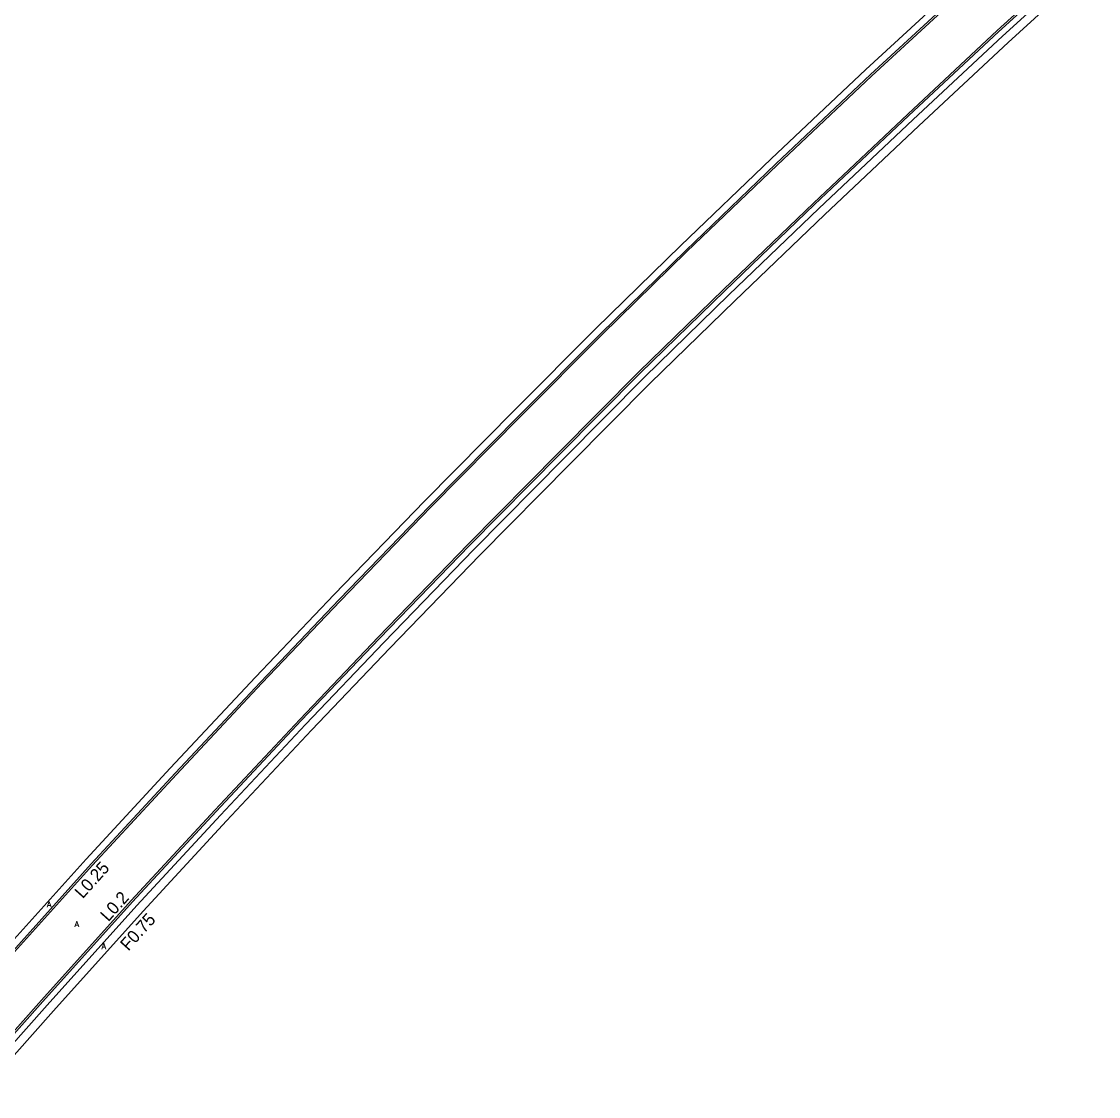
# Model space of a CAD drawing. Header units: metres. Extents: x -29069 to -12000, y -243240 to -120000.
# Drawn here: x -14080.8 to -13943.9, y -121009.1 to -120872.4 of the extents above; entities that cross this region are included whole.
import ezdxf

# ---------------------------------------------------------------- set-up
doc = ezdxf.new("R2010")
doc.units = ezdxf.units.M
doc.header["$LTSCALE"] = 2.5
for name, color, linetype in [('側溝・桝', 7, 'Continuous'), ('歩道・分離帯・安全施設', 7, 'Continuous'), ('舗装', 7, 'Continuous'), ('道路', 7, 'Continuous')]:
    doc.layers.add(name, color=color, linetype=linetype)
doc.styles.get("Standard").update_dxf_attribs({"font": ''})
doc.styles.add('YOKO_DECO', font='txt.shx', dxfattribs={"bigfont": 'extfont.shx'})
doc.styles.get('Standard').set_extended_font_data('@MS PGothic')

msp = doc.modelspace()

# ---------------------------------------------------------------- linework, layer by layer
at = {"layer": '側溝・桝'}
for points in [[(-13945.27, -120863.02), (-13956.78, -120873.51), (-13968.14, -120884.13), (-13980.14, -120895.45), (-13991.57, -120906.42), (-14002.31, -120916.92), (-14012.53, -120927.2), (-14024.01, -120938.8), (-14035.46, -120950.65), (-14045.41, -120961.1), (-14056.23, -120972.64), (-14066.85, -120984.15), (-14078.25, -120996.82), (-14087.95, -121007.72)], [(-14087.21, -121008.35), (-14077.51, -120997.46), (-14066.12, -120984.79), (-14055.5, -120973.29), (-14044.69, -120961.76), (-14034.74, -120951.31), (-14023.3, -120939.48), (-14011.83, -120927.88), (-14001.61, -120917.6), (-13990.88, -120907.12), (-13979.46, -120896.15), (-13967.47, -120884.83), (-13956.11, -120874.22), (-13944.61, -120863.74)], [(-13961.24, -120868.67), (-13972.71, -120879.25), (-13984.74, -120890.61), (-13996.2, -120901.62), (-14007, -120912.17), (-14017.26, -120922.49), (-14028.77, -120934.13), (-14040.26, -120946.02), (-14050.25, -120956.51), (-14061.1, -120968.09), (-14071.77, -120979.64), (-14083.21, -120992.36)]]:
    msp.add_lwpolyline(points, dxfattribs=at)
at = {"layer": '歩道・分離帯・安全施設'}
for points in [[(-13945.12, -120863.19), (-13956.62, -120873.68), (-13967.99, -120884.29), (-13979.98, -120895.62), (-13991.41, -120906.59), (-14002.15, -120917.08), (-14012.36, -120927.36), (-14023.84, -120938.97), (-14035.29, -120950.81), (-14045.24, -120961.26), (-14056.06, -120972.8), (-14066.68, -120984.31), (-14078.08, -120996.98), (-14087.78, -121007.88)], [(-13945.12, -120863.19), (-13956.62, -120873.68), (-13967.99, -120884.29), (-13979.98, -120895.62), (-13991.41, -120906.59), (-14002.15, -120917.08), (-14012.36, -120927.36), (-14023.84, -120938.97), (-14035.29, -120950.81), (-14045.24, -120961.26), (-14056.06, -120972.8), (-14066.68, -120984.31), (-14078.08, -120996.98), (-14087.78, -121007.88)], [(-13961.4, -120868.5), (-13972.86, -120879.09), (-13984.9, -120890.44), (-13996.36, -120901.46), (-14007.16, -120912.01), (-14017.42, -120922.33), (-14028.94, -120933.97), (-14040.43, -120945.86), (-14050.42, -120956.35), (-14061.27, -120967.93), (-14071.94, -120979.49), (-14083.38, -120992.21)], [(-13961.4, -120868.5), (-13972.86, -120879.09), (-13984.9, -120890.44), (-13996.36, -120901.46), (-14007.16, -120912.01), (-14017.42, -120922.33), (-14028.94, -120933.97), (-14040.43, -120945.86), (-14050.42, -120956.35), (-14061.27, -120967.93), (-14071.94, -120979.49), (-14083.38, -120992.21)]]:
    msp.add_lwpolyline(points, dxfattribs=at)
at = {"layer": '道路'}
for points in [[(-13943.9, -120864.52), (-13955.39, -120875.01), (-13966.74, -120885.6), (-13978.73, -120896.92), (-13990.14, -120907.88), (-14000.87, -120918.36), (-14011.07, -120928.62), (-14022.54, -120940.22), (-14033.98, -120952.05), (-14043.92, -120962.49), (-14054.72, -120974.02), (-14065.33, -120985.51), (-14076.72, -120998.17), (-14086.41, -121009.06)], [(-13943.9, -120864.52), (-13955.39, -120875.01), (-13966.74, -120885.6), (-13978.73, -120896.92), (-13990.14, -120907.88), (-14000.87, -120918.36), (-14011.07, -120928.62), (-14022.54, -120940.22), (-14033.98, -120952.05), (-14043.92, -120962.49), (-14054.72, -120974.02), (-14065.33, -120985.51), (-14076.72, -120998.17), (-14086.41, -121009.06)], [(-14084.04, -120991.61), (-14072.59, -120978.89), (-14061.91, -120967.32), (-14051.06, -120955.74), (-14041.06, -120945.24), (-14029.57, -120933.35), (-14018.05, -120921.7), (-14007.78, -120911.38), (-13996.98, -120900.82), (-13985.51, -120889.8), (-13973.47, -120878.44), (-13962, -120867.84)], [(-13962, -120867.84), (-13973.47, -120878.44), (-13985.51, -120889.8), (-13996.98, -120900.82), (-14007.78, -120911.38), (-14018.05, -120921.7), (-14029.57, -120933.35), (-14041.06, -120945.24), (-14051.06, -120955.74), (-14061.91, -120967.32), (-14072.59, -120978.89), (-14084.04, -120991.61)]]:
    msp.add_lwpolyline(points, dxfattribs=at)

# ---------------------------------------------------------------- texts
at = {"layer": '側溝・桝'}
for s, p in [('L0.25', (-14073.01, -120983.98)), ('L0.2', (-14069.75, -120986.91)), ('F0.75', (-14067.21, -120990.63))]:
    msp.add_text(s, height=1.6, rotation=48, dxfattribs=at).set_placement(p)
at = {"layer": '舗装', "style": 'YOKO_DECO'}
for p in [(-14077.55, -120985, 23.94), (-14074.06, -120987.5, 23.94), (-14070.61, -120990.33, 24.31)]:
    msp.add_text('A', height=0.75, dxfattribs=at).set_placement(p)

doc.saveas('drawing.dxf')
